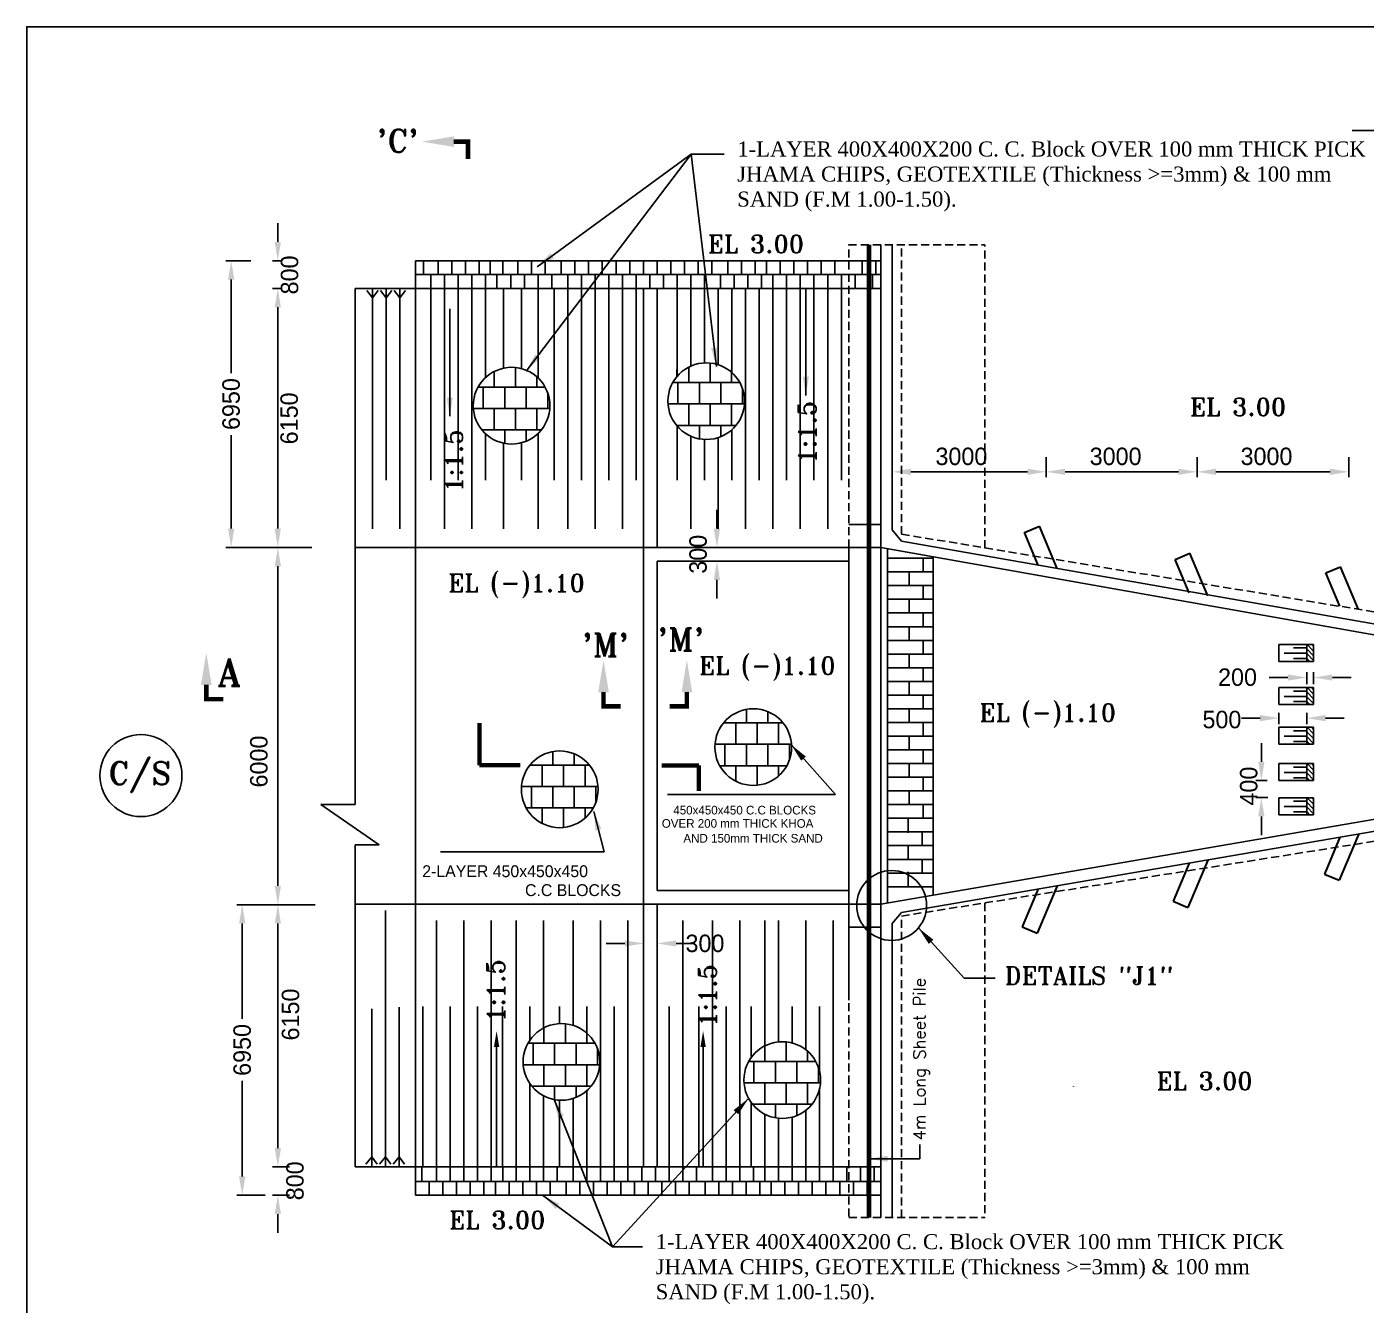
# Model space of a CAD drawing. Extents: x -1206532 to 786809, y -4288605 to 172932.
# Drawn here: x -833204 to -808242, y -4237919 to -4214099 of the extents above; entities that cross this region are included whole.
import ezdxf

# ---------------------------------------------------------------- set-up
doc = ezdxf.new("R2010")
doc.units = 0
doc.header["$LTSCALE"] = 300
doc.header["$MEASUREMENT"] = 0
doc.linetypes.add('DASHED', pattern=[0.75, 0.5, -0.25])
doc.layers.get('DEFPOINTS').update_dxf_attribs({"linetype": 'CONTINUOUS'})
doc.layers.add('LINE', color=7, linetype='CONTINUOUS')
doc.layers.add('Other line', color=7, linetype='CONTINUOUS', lineweight=15)
doc.styles.add('BIG', font='ROMANT.SHX')
doc.styles.add('SMALL', font='ROMANS.SHX')
doc.dimstyles.new('3', dxfattribs={"dimtxt": 225, "dimasz": 350, "dimexe": 100, "dimexo": 25, "dimgap": 9, "dimtad": 0, "dimdec": 0, "dimzin": 0, "dimdsep": 46, "dimtxsty": 'Standard', "dimcen": 0, "dimclrd": 5, "dimclre": 6, "dimclrt": 1, "dimadec": 0, "dimazin": 0, "dimtfac": 1, "dimtdec": 0, "dimtofl": 0, "dimtmove": 2, "dimatfit": 3, "dimfxl": 1, "dimtolj": 1, "dimtzin": 0, "dimarcsym": 0})

# ---------------------------------------------------------------- blocks, each defined once
blk = doc.blocks.new('*D526')
at = {"layer": 'DEFPOINTS', "color": 0, "lineweight": 30}
for p in [(-828282, -4235341), (-828525, -4235870), (-828282, -4235870)]:
    blk.add_point(p, dxfattribs=at)
at = {"layer": 'LINE', "color": 0, "lineweight": -2}
for p, q in [((-828525, -4234991), (-828525, -4234641)), ((-828307, -4235341), (-828625, -4235341)), ((-828307, -4235870), (-828625, -4235870)), ((-828525, -4236220), (-828525, -4236570))]:
    blk.add_line(p, q, dxfattribs=at)
at = {"layer": 'LINE', "color": 0, "lineweight": 30}
for points in [[(-828583, -4234991), (-828467, -4234991), (-828525, -4235341)], [(-828583, -4236220), (-828467, -4236220), (-828525, -4235870)]]:
    blk.add_solid(points, dxfattribs=at)
at = {"layer": 'LINE', "color": 0, "insert": (-828205, -4235602), "char_height": 325, "attachment_point": 5, "rotation": 90}
blk.add_mtext('\\A1;800', dxfattribs=at)
blk = doc.blocks.new('*D527')
at = {"layer": 'DEFPOINTS', "color": 0, "lineweight": 30}
for p in [(-827866, -4230457), (-828525, -4235341), (-828466, -4235341)]:
    blk.add_point(p, dxfattribs=at)
at = {"layer": 'LINE', "color": 0, "lineweight": -2}
for p, q in [((-827891, -4230457), (-828625, -4230457)), ((-828525, -4230807), (-828525, -4234991)), ((-828491, -4235341), (-828625, -4235341))]:
    blk.add_line(p, q, dxfattribs=at)
at = {"layer": 'LINE', "color": 0, "lineweight": 30}
for points in [[(-828583, -4230807), (-828467, -4230807), (-828525, -4230457)], [(-828583, -4234991), (-828467, -4234991), (-828525, -4235341)]]:
    blk.add_solid(points, dxfattribs=at)
at = {"layer": 'LINE', "color": 0, "insert": (-828288, -4232503), "char_height": 325, "attachment_point": 5, "rotation": 90}
blk.add_mtext('\\A1;6150', dxfattribs=at)
blk = doc.blocks.new('*D528')
at = {"layer": 'DEFPOINTS', "color": 0, "lineweight": 30}
for p in [(-828526, -4218458), (-828430, -4218458), (-828418, -4218976)]:
    blk.add_point(p, dxfattribs=at)
at = {"layer": 'LINE', "color": 0, "lineweight": -2}
for p, q in [((-828526, -4218108), (-828526, -4217758)), ((-828455, -4218458), (-828626, -4218458)), ((-828443, -4218976), (-828626, -4218976)), ((-828526, -4219326), (-828526, -4219676))]:
    blk.add_line(p, q, dxfattribs=at)
at = {"layer": 'LINE', "color": 0, "lineweight": 30}
for points in [[(-828585, -4218108), (-828468, -4218108), (-828526, -4218458)], [(-828585, -4219326), (-828468, -4219326), (-828526, -4218976)]]:
    blk.add_solid(points, dxfattribs=at)
at = {"layer": 'LINE', "color": 0, "insert": (-828306, -4218723), "char_height": 325, "attachment_point": 5, "rotation": 90}
blk.add_mtext('\\A1;800', dxfattribs=at)
blk = doc.blocks.new('*D529')
at = {"layer": 'DEFPOINTS', "color": 0, "lineweight": 30}
for p in [(-828526, -4218976), (-828418, -4218976), (-827866, -4223799)]:
    blk.add_point(p, dxfattribs=at)
at = {"layer": 'LINE', "color": 0, "lineweight": -2}
for p, q in [((-828443, -4218976), (-828626, -4218976)), ((-828526, -4223449), (-828526, -4219326)), ((-827891, -4223799), (-828626, -4223799))]:
    blk.add_line(p, q, dxfattribs=at)
at = {"layer": 'LINE', "color": 0, "lineweight": 30}
for points in [[(-828585, -4219326), (-828468, -4219326), (-828526, -4218976)], [(-828585, -4223449), (-828468, -4223449), (-828526, -4223799)]]:
    blk.add_solid(points, dxfattribs=at)
at = {"layer": 'LINE', "color": 0, "insert": (-828313, -4221396), "char_height": 325, "attachment_point": 5, "rotation": 90}
blk.add_mtext('\\A1;6150', dxfattribs=at)
blk = doc.blocks.new('*D536')
at = {"layer": 'DEFPOINTS', "color": 0, "lineweight": 30}
for p in [(-828525, -4223799), (-827866, -4223799), (-827891, -4230457)]:
    blk.add_point(p, dxfattribs=at)
at = {"layer": 'LINE', "color": 0, "lineweight": -2}
for p, q in [((-827891, -4223799), (-828625, -4223799)), ((-828525, -4230107), (-828525, -4224149)), ((-827916, -4230457), (-828625, -4230457))]:
    blk.add_line(p, q, dxfattribs=at)
at = {"layer": 'LINE', "color": 0, "lineweight": 30}
for points in [[(-828583, -4224149), (-828467, -4224149), (-828525, -4223799)], [(-828583, -4230107), (-828467, -4230107), (-828525, -4230457)]]:
    blk.add_solid(points, dxfattribs=at)
at = {"layer": 'LINE', "color": 0, "insert": (-828878, -4227789), "char_height": 325, "attachment_point": 5, "rotation": 90}
blk.add_mtext('\\A1;6000', dxfattribs=at)
blk = doc.blocks.new('*D523')
at = {"layer": 'DEFPOINTS', "color": 0, "lineweight": 30}
for p in [(-827803, -4230457), (-829189, -4235870), (-828738, -4235870)]:
    blk.add_point(p, dxfattribs=at)
at = {"layer": 'LINE', "color": 0, "lineweight": -2}
for p, q in [((-827828, -4230457), (-829289, -4230457)), ((-829189, -4230807), (-829189, -4232586)), ((-829189, -4235520), (-829189, -4233741)), ((-828763, -4235870), (-829289, -4235870))]:
    blk.add_line(p, q, dxfattribs=at)
at = {"layer": 'LINE', "color": 0, "lineweight": 30}
for points in [[(-829248, -4230807), (-829131, -4230807), (-829189, -4230457)], [(-829248, -4235520), (-829131, -4235520), (-829189, -4235870)]]:
    blk.add_solid(points, dxfattribs=at)
at = {"layer": 'LINE', "color": 0, "insert": (-829189, -4233163), "char_height": 325, "attachment_point": 5, "rotation": 90}
blk.add_mtext('\\A1;6950', dxfattribs=at)
blk = doc.blocks.new('*D525')
at = {"layer": 'DEFPOINTS', "color": 0, "lineweight": 30}
for p in [(-829001, -4218458), (-829395, -4223799), (-828460, -4223799)]:
    blk.add_point(p, dxfattribs=at)
at = {"layer": 'LINE', "color": 0, "lineweight": -2}
for p, q in [((-829026, -4218458), (-829495, -4218458)), ((-829395, -4218808), (-829395, -4220551)), ((-829395, -4223449), (-829395, -4221707)), ((-828485, -4223799), (-829495, -4223799))]:
    blk.add_line(p, q, dxfattribs=at)
at = {"layer": 'LINE', "color": 0, "lineweight": 30}
for points in [[(-829453, -4218808), (-829337, -4218808), (-829395, -4218458)], [(-829453, -4223449), (-829337, -4223449), (-829395, -4223799)]]:
    blk.add_solid(points, dxfattribs=at)
at = {"layer": 'LINE', "color": 0, "insert": (-829395, -4221129), "char_height": 325, "attachment_point": 5, "rotation": 90}
blk.add_mtext('\\A1;6950', dxfattribs=at)
blk = doc.blocks.new('*D550')
at = {"layer": 'DEFPOINTS', "color": 0, "lineweight": 30}
for p in [(-821708, -4231179), (-821708, -4231223), (-821453, -4231223)]:
    blk.add_point(p, dxfattribs=at)
at = {"layer": 'LINE', "color": 0, "lineweight": -2}
for p, q in [((-821708, -4231198), (-821708, -4231079)), ((-821453, -4231198), (-821453, -4231079)), ((-822058, -4231179), (-822408, -4231179)), ((-821103, -4231179), (-820753, -4231179))]:
    blk.add_line(p, q, dxfattribs=at)
at = {"layer": 'LINE', "color": 0, "lineweight": 30}
for points in [[(-822058, -4231121), (-822058, -4231237), (-821708, -4231179)], [(-821103, -4231121), (-821103, -4231237), (-821453, -4231179)]]:
    blk.add_solid(points, dxfattribs=at)
at = {"layer": 'LINE', "color": 0, "insert": (-820565, -4231179), "char_height": 325, "attachment_point": 5}
blk.add_mtext('\\A1;300', dxfattribs=at)
blk = doc.blocks.new('*D551')
at = {"layer": 'DEFPOINTS', "color": 0, "lineweight": 30}
for p in [(-820198, -4223799), (-820342, -4224054), (-820198, -4224054)]:
    blk.add_point(p, dxfattribs=at)
at = {"layer": 'LINE', "color": 0, "lineweight": -2}
for p, q in [((-820342, -4223449), (-820342, -4223099)), ((-820223, -4223799), (-820442, -4223799)), ((-820223, -4224054), (-820442, -4224054)), ((-820342, -4224404), (-820342, -4224754))]:
    blk.add_line(p, q, dxfattribs=at)
at = {"layer": 'LINE', "color": 0, "lineweight": 30}
for points in [[(-820401, -4223449), (-820284, -4223449), (-820342, -4223799)], [(-820401, -4224404), (-820284, -4224404), (-820342, -4224054)]]:
    blk.add_solid(points, dxfattribs=at)
at = {"layer": 'LINE', "color": 0, "insert": (-820692, -4223927), "char_height": 325, "attachment_point": 5, "rotation": 90}
blk.add_mtext('\\A1;300', dxfattribs=at)
blk = doc.blocks.new('*D721')
at = {"layer": 'DEFPOINTS', "color": 0, "lineweight": 30}
for p in [(-809350, -4226224), (-809350, -4226373), (-809221, -4226373)]:
    blk.add_point(p, dxfattribs=at)
at = {"layer": 'LINE', "color": 0, "lineweight": -2}
for p, q in [((-809700, -4226224), (-810050, -4226224)), ((-809350, -4226348), (-809350, -4226124)), ((-809221, -4226348), (-809221, -4226124)), ((-808871, -4226224), (-808521, -4226224))]:
    blk.add_line(p, q, dxfattribs=at)
at = {"layer": 'LINE', "color": 0, "lineweight": 30}
for points in [[(-809700, -4226166), (-809700, -4226282), (-809350, -4226224)], [(-808871, -4226166), (-808871, -4226282), (-809221, -4226224)]]:
    blk.add_solid(points, dxfattribs=at)
at = {"layer": 'LINE', "color": 0, "insert": (-810640, -4226219), "char_height": 325, "attachment_point": 5}
blk.add_mtext('\\A1;200', dxfattribs=at)
blk = doc.blocks.new('*D722')
at = {"layer": 'DEFPOINTS', "color": 0, "lineweight": 30}
for p in [(-809868, -4226980), (-809868, -4227117), (-809350, -4227117)]:
    blk.add_point(p, dxfattribs=at)
at = {"layer": 'LINE', "color": 0, "lineweight": -2}
for p, q in [((-810218, -4226980), (-810568, -4226980)), ((-809868, -4227092), (-809868, -4226880)), ((-809350, -4227092), (-809350, -4226880)), ((-809000, -4226980), (-808650, -4226980))]:
    blk.add_line(p, q, dxfattribs=at)
at = {"layer": 'LINE', "color": 0, "lineweight": 30}
for points in [[(-810218, -4226922), (-810218, -4227039), (-809868, -4226980)], [(-809000, -4226922), (-809000, -4227039), (-809350, -4226980)]]:
    blk.add_solid(points, dxfattribs=at)
at = {"layer": 'LINE', "color": 0, "insert": (-810931, -4227009), "char_height": 325, "attachment_point": 5}
blk.add_mtext('\\A1;500', dxfattribs=at)
blk = doc.blocks.new('*D720')
at = {"layer": 'DEFPOINTS', "color": 0, "lineweight": 30}
for p in [(-810196, -4228145), (-810065, -4228145), (-810048, -4228462)]:
    blk.add_point(p, dxfattribs=at)
at = {"layer": 'LINE', "color": 0, "lineweight": -2}
for p, q in [((-810196, -4227795), (-810196, -4227445)), ((-810090, -4228145), (-810296, -4228145)), ((-810073, -4228462), (-810296, -4228462)), ((-810196, -4228812), (-810196, -4229162))]:
    blk.add_line(p, q, dxfattribs=at)
at = {"layer": 'LINE', "color": 0, "lineweight": 30}
for points in [[(-810254, -4227795), (-810137, -4227795), (-810196, -4228145)], [(-810254, -4228812), (-810137, -4228812), (-810196, -4228462)]]:
    blk.add_solid(points, dxfattribs=at)
at = {"layer": 'LINE', "color": 0, "insert": (-810430, -4228247), "char_height": 325, "attachment_point": 5, "rotation": 90}
blk.add_mtext('\\A1;400', dxfattribs=at)
blk = doc.blocks.new('*D926')
at = {"layer": 'DEFPOINTS', "color": 0, "lineweight": 30}
for p in [(-817077, -4222094), (-814204, -4222094), (-814204, -4222391)]:
    blk.add_point(p, dxfattribs=at)
at = {"layer": 'LINE', "color": 0, "lineweight": -2}
for p, q in [((-817077, -4222119), (-817077, -4222491)), ((-814204, -4222119), (-814204, -4222491)), ((-816727, -4222391), (-814554, -4222391))]:
    blk.add_line(p, q, dxfattribs=at)
at = {"layer": 'LINE', "color": 0, "lineweight": 30}
for points in [[(-816727, -4222332), (-816727, -4222449), (-817077, -4222391)], [(-814554, -4222332), (-814554, -4222449), (-814204, -4222391)]]:
    blk.add_solid(points, dxfattribs=at)
at = {"layer": 'LINE', "color": 0, "insert": (-815786, -4222105), "char_height": 325, "attachment_point": 5}
blk.add_mtext('\\A1;3000', dxfattribs=at)
blk = doc.blocks.new('*D927')
at = {"layer": 'DEFPOINTS', "color": 0, "lineweight": 30}
for p in [(-814204, -4222094), (-811392, -4222119), (-811392, -4222391)]:
    blk.add_point(p, dxfattribs=at)
at = {"layer": 'LINE', "color": 0, "lineweight": -2}
for p, q in [((-814204, -4222119), (-814204, -4222491)), ((-811392, -4222144), (-811392, -4222491)), ((-813854, -4222391), (-811742, -4222391))]:
    blk.add_line(p, q, dxfattribs=at)
at = {"layer": 'LINE', "color": 0, "lineweight": 30}
for points in [[(-813854, -4222332), (-813854, -4222449), (-814204, -4222391)], [(-811742, -4222332), (-811742, -4222449), (-811392, -4222391)]]:
    blk.add_solid(points, dxfattribs=at)
at = {"layer": 'LINE', "color": 0, "insert": (-812912, -4222105), "char_height": 325, "attachment_point": 5}
blk.add_mtext('\\A1;3000', dxfattribs=at)
blk = doc.blocks.new('*D928')
at = {"layer": 'DEFPOINTS', "color": 0, "lineweight": 30}
for p in [(-811392, -4222094), (-808566, -4222094), (-808566, -4222391)]:
    blk.add_point(p, dxfattribs=at)
at = {"layer": 'LINE', "color": 0, "lineweight": -2}
for p, q in [((-811392, -4222119), (-811392, -4222491)), ((-808566, -4222119), (-808566, -4222491)), ((-811042, -4222391), (-808916, -4222391))]:
    blk.add_line(p, q, dxfattribs=at)
at = {"layer": 'LINE', "color": 0, "lineweight": 30}
for points in [[(-811042, -4222332), (-811042, -4222449), (-811392, -4222391)], [(-808916, -4222332), (-808916, -4222449), (-808566, -4222391)]]:
    blk.add_solid(points, dxfattribs=at)
at = {"layer": 'LINE', "color": 0, "insert": (-810100, -4222105), "char_height": 325, "attachment_point": 5}
blk.add_mtext('\\A1;3000', dxfattribs=at)

msp = doc.modelspace()

# ---------------------------------------------------------------- hatches: boundary and pattern name
at = {"layer": 'LINE'}
h = msp.add_hatch(dxfattribs=at)
h.set_pattern_fill('AR-B88', color=0, scale=50, style=0)
h.set_pattern_definition([(180, (-818868.34, -4454726.95), (0, -400), []), (270, (-818868.34, -4454726.95), (200, -400), [400, -400])])
edge = h.paths.add_edge_path()
edge.add_arc((-820540.463, -4221074.566), 714.762, 0, 360)
h = msp.add_hatch(dxfattribs=at)
h.set_pattern_fill('AR-B88', color=0, scale=50, style=0)
h.set_pattern_definition([(180, (-822496.47, -4454811.3), (0, -400), []), (270, (-822496.47, -4454811.3), (200, -400), [400, -400])])
edge = h.paths.add_edge_path()
edge.add_arc((-824168.598, -4221158.919), 714.762, 0, 360)
h = msp.add_hatch(dxfattribs=at)
h.set_pattern_fill('AR-B88', color=0, scale=50, style=0)
h.set_pattern_definition([(180, (-817992.46, -3993867.5), (0, 400), []), (90, (-817992.46, -3993867.52), (200, 400), [400, -400])])
edge = h.paths.add_edge_path()
edge.add_arc((-819664.587, -4227519.898), 714.762, 0, 360)
h = msp.add_hatch(dxfattribs=at)
h.set_pattern_fill('AR-B88', color=0, scale=50, style=0)
h.set_pattern_definition([(180, (-821599.9, -3994654.4), (0, 400), []), (90, (-821599.88, -3994654.41), (200, 400), [400, -400])])
edge = h.paths.add_edge_path()
edge.add_arc((-823272.011, -4228306.795), 714.762, 0, 360)
h = msp.add_hatch(dxfattribs=at)
h.set_pattern_fill('AR-B88', color=0, scale=50, style=0)
h.set_pattern_definition([(180, (-821567.1, -4467038.52), (0, -400), []), (270, (-821567.09, -4467038.52), (200, -400), [400, -400])])
edge = h.paths.add_edge_path()
edge.add_arc((-823239.214, -4233386.139), 714.762, 0, 360)
h = msp.add_hatch(dxfattribs=at)
h.set_pattern_fill('AR-B88', color=0, scale=50, style=0)
h.set_pattern_definition([(180, (-817452.1, -4467376.17), (0, -400), []), (270, (-817452.1, -4467376.17), (200, -400), [400, -400])])
edge = h.paths.add_edge_path()
edge.add_arc((-819124.218, -4233723.788), 714.762, 0, 360)

# ---------------------------------------------------------------- linework, layer by layer
at = {"layer": 'LINE', "color": 0, "linetype": 'DASHED'}
for p, q in [((-817888.026, -4218158.725), (-815352.146, -4218158.725)), ((-817884.646, -4223799.175), (-817884.646, -4218158.725)), ((-816903.513, -4223552.068), (-816903.513, -4218158.725)), ((-815352.146, -4223815.317), (-815352.146, -4218158.725)), ((-816903.513, -4223552.068), (-806221.299, -4225309.521)), ((-816903.788, -4230669.462), (-806262.718, -4228985.999)), ((-815352.146, -4230428.106), (-815352.146, -4236287.16)), ((-816903.566, -4236287.16), (-816903.788, -4230669.462)), ((-817884.646, -4231616.941), (-817884.646, -4236287.16)), ((-817884.646, -4236287.16), (-815352.146, -4236287.16))]:
    msp.add_line(p, q, dxfattribs=at)
at = {"layer": 'LINE', "color": 0}
for p, q in [((-817289.646, -4225751.691), (-817289.646, -4218158.725)), ((-817289.646, -4218976.441), (-817289.646, -4218158.725)), ((-817077.146, -4223474.943), (-817077.146, -4218158.725)), ((-817289.646, -4218458.452), (-825959.646, -4218458.452)), ((-825959.646, -4218458.452), (-825959.646, -4218976.441)), ((-825811.726, -4218458.452), (-825811.726, -4218713.452)), ((-825538.026, -4218458.452), (-825538.026, -4218713.452)), ((-825283.026, -4218458.452), (-825283.026, -4218713.452)), ((-825028.026, -4218458.452), (-825028.026, -4218713.452)), ((-824773.026, -4218458.452), (-824773.026, -4218713.452)), ((-824570.502, -4218458.452), (-824570.502, -4218713.452)), ((-824334.362, -4218458.452), (-824334.362, -4218713.452)), ((-824050.526, -4218458.452), (-824050.526, -4218713.452)), ((-823795.526, -4218458.452), (-823795.526, -4218713.452)), ((-823540.526, -4218458.452), (-823540.526, -4218713.452)), ((-823243.026, -4218458.452), (-823243.026, -4218713.452)), ((-822988.026, -4218458.452), (-822988.026, -4218713.452)), ((-822733.026, -4218458.452), (-822733.026, -4218713.452)), ((-822478.026, -4218458.452), (-822478.026, -4218713.452)), ((-822223.026, -4218458.452), (-822223.026, -4218713.452)), ((-821968.026, -4218458.452), (-821968.026, -4218713.452)), ((-821713.026, -4218458.452), (-821713.026, -4218713.452)), ((-821458.026, -4218458.452), (-821458.026, -4218713.452)), ((-821203.026, -4218458.452), (-821203.026, -4218713.452)), ((-820948.026, -4218458.452), (-820948.026, -4218713.452)), ((-820693.026, -4218458.452), (-820693.026, -4218713.452)), ((-820438.026, -4218458.452), (-820438.026, -4218713.452)), ((-820140.526, -4218458.452), (-820140.526, -4218713.452)), ((-819885.526, -4218458.452), (-819885.526, -4218713.452)), ((-819630.526, -4218458.452), (-819630.526, -4218713.452)), ((-819418.026, -4218458.452), (-819418.026, -4218713.452)), ((-819163.026, -4218458.452), (-819163.026, -4218713.452)), ((-818908.026, -4218458.452), (-818908.026, -4218713.452)), ((-818653.026, -4218458.452), (-818653.026, -4218713.452)), ((-818398.026, -4218458.452), (-818398.026, -4218713.452)), ((-818143.026, -4218458.452), (-818143.026, -4218713.452)), ((-817633.026, -4218458.452), (-817633.026, -4218713.452)), ((-817378.026, -4218458.452), (-817378.026, -4218713.452)), ((-817289.646, -4218714), (-825959.646, -4218714)), ((-825673.202, -4218713.452), (-825673.202, -4218968.452)), ((-825418.202, -4218713.452), (-825418.202, -4218968.452)), ((-825163.202, -4218713.452), (-825163.202, -4218968.452)), ((-824908.202, -4218713.452), (-824908.202, -4218968.452)), ((-824653.202, -4218713.452), (-824653.202, -4218968.452)), ((-824443.299, -4218713.452), (-824443.299, -4218968.452)), ((-824185.702, -4218713.452), (-824185.702, -4218968.452)), ((-823930.702, -4218713.452), (-823930.702, -4218968.452)), ((-823675.702, -4218713.452), (-823675.702, -4218968.452)), ((-823420.702, -4218713.452), (-823420.702, -4218968.452)), ((-823123.202, -4218713.452), (-823123.202, -4218968.452)), ((-822868.202, -4218713.452), (-822868.202, -4218968.452)), ((-822613.202, -4218713.452), (-822613.202, -4218968.452)), ((-822358.202, -4218713.452), (-822358.202, -4218968.452)), ((-822103.202, -4218713.452), (-822103.202, -4218968.452)), ((-821848.202, -4218713.452), (-821848.202, -4218968.452)), ((-821593.202, -4218713.452), (-821593.202, -4218968.452)), ((-821338.202, -4218713.452), (-821338.202, -4218968.452)), ((-821083.202, -4218713.452), (-821083.202, -4218968.452)), ((-820828.202, -4218713.452), (-820828.202, -4218968.452)), ((-820573.202, -4218713.452), (-820573.202, -4218968.452)), ((-820275.702, -4218713.452), (-820275.702, -4218968.452)), ((-820020.702, -4218713.452), (-820020.702, -4218968.452)), ((-819765.702, -4218713.452), (-819765.702, -4218968.452)), ((-819510.702, -4218713.452), (-819510.702, -4218968.452)), ((-819298.202, -4218713.452), (-819298.202, -4218968.452)), ((-819043.202, -4218713.452), (-819043.202, -4218968.452)), ((-818788.202, -4218713.452), (-818788.202, -4218968.452)), ((-818533.202, -4218713.452), (-818533.202, -4218968.452)), ((-818278.202, -4218713.452), (-818278.202, -4218968.452)), ((-818023.202, -4218713.452), (-818023.202, -4218968.452)), ((-817768.202, -4218713.452), (-817768.202, -4218968.452)), ((-817441.238, -4218713.452), (-817441.238, -4218968.452)), ((-827081.865, -4228588.938), (-827081.865, -4218976.441)), ((-821454.646, -4218976.441), (-827081.865, -4218976.441)), ((-825959.646, -4218976.441), (-827081.865, -4218976.441)), ((-826759.026, -4219151.884), (-826868.899, -4219012.044)), ((-826759.026, -4218976.441), (-826759.026, -4223450.87)), ((-826759.026, -4219151.884), (-826656.55, -4219012.044)), ((-826504.026, -4219151.884), (-826613.899, -4219012.044)), ((-826504.026, -4218976.441), (-826504.026, -4222549.169)), ((-826504.026, -4219151.884), (-826401.55, -4219012.044)), ((-826249.026, -4219151.884), (-826358.899, -4219012.044)), ((-826249.026, -4218976.441), (-826249.026, -4223450.87)), ((-826249.026, -4219151.884), (-826146.55, -4219012.044)), ((-817289.646, -4218976.441), (-825959.646, -4218976.441)), ((-825959.646, -4226644.191), (-825959.646, -4218976.441)), ((-825673.202, -4218976.441), (-825673.202, -4222549.169)), ((-825418.202, -4218976.441), (-825418.202, -4223450.87)), ((-825163.202, -4218976.441), (-825163.202, -4222549.169)), ((-824908.202, -4218976.441), (-824908.202, -4223450.87)), ((-824653.202, -4218976.441), (-824653.202, -4220633.519)), ((-824319.273, -4218976.441), (-824319.273, -4220460.218)), ((-823985.559, -4218976.441), (-823985.559, -4220467.991)), ((-823675.702, -4218976.441), (-823675.702, -4220641.292)), ((-823378.202, -4218976.441), (-823378.202, -4222549.169)), ((-823123.202, -4218976.441), (-823123.202, -4223450.87)), ((-822868.202, -4218976.441), (-822868.202, -4222549.169)), ((-822613.202, -4218976.441), (-822613.202, -4223450.87)), ((-822358.202, -4218976.441), (-822358.202, -4222549.169)), ((-822103.202, -4218976.441), (-822103.202, -4223450.87)), ((-821848.202, -4218976.441), (-821848.202, -4222549.169)), ((-821709.646, -4226516.691), (-821709.646, -4218976.441)), ((-821454.646, -4223799.175), (-821454.646, -4218976.441)), ((-821083.202, -4218976.441), (-821083.202, -4220609.464)), ((-820828.202, -4218976.441), (-820828.202, -4220420.279)), ((-820573.202, -4218976.441), (-820573.202, -4220360.554)), ((-820318.202, -4218976.441), (-820318.202, -4220395.239)), ((-820063.202, -4218976.441), (-820063.202, -4220542.488)), ((-819808.202, -4218976.441), (-819808.202, -4223450.87)), ((-819553.202, -4218976.441), (-819553.202, -4222549.169)), ((-819298.202, -4218976.441), (-819298.202, -4223450.87)), ((-819043.202, -4218976.441), (-819043.202, -4222549.169)), ((-818788.202, -4218976.441), (-818788.202, -4223450.87)), ((-818533.202, -4218976.441), (-818533.202, -4222549.169)), ((-818278.202, -4218976.441), (-818278.202, -4223450.87)), ((-818023.202, -4218976.441), (-818023.202, -4222549.169)), ((-824653.202, -4220488.441), (-824653.202, -4220633.519)), ((-823675.702, -4220488.441), (-823675.702, -4220641.292)), ((-821090.891, -4220487.441), (-821090.891, -4220618.589)), ((-820070.891, -4220487.441), (-820070.891, -4220535.69)), ((-821083.202, -4221539.668), (-821083.202, -4222549.169)), ((-820063.202, -4221606.644), (-820063.202, -4222549.169)), ((-824653.202, -4221684.319), (-824653.202, -4222549.169)), ((-824319.273, -4221857.62), (-824319.273, -4223450.87)), ((-823985.559, -4221849.847), (-823985.559, -4222549.169)), ((-823675.702, -4221676.546), (-823675.702, -4223450.87)), ((-820828.202, -4221728.853), (-820828.202, -4223450.87)), ((-820573.202, -4221788.578), (-820573.202, -4222549.169)), ((-820318.202, -4221753.893), (-820318.202, -4223450.87)), ((-817289.646, -4223374.175), (-817884.646, -4223374.175)), ((-817077.146, -4223474.943), (-816903.513, -4223685.045)), ((-821454.646, -4223799.175), (-827081.865, -4223799.175)), ((-817289.646, -4223799.175), (-821922.146, -4223799.175)), ((-817884.646, -4232232.689), (-817884.646, -4223799.175)), ((-817884.646, -4231977.689), (-817884.646, -4223799.175)), ((-817289.646, -4223799.175), (-805567.33, -4225878.941)), ((-817162.468, -4230425.737), (-817162.468, -4223821.739)), ((-816903.513, -4223685.045), (-806561.614, -4225496.996)), ((-817884.646, -4224054.175), (-821454.646, -4224054.175)), ((-821454.646, -4224054.175), (-821454.646, -4225135.191)), ((-817289.968, -4227856.988), (-817289.968, -4223881.281)), ((-816312.468, -4224001.493), (-817162.468, -4224001.493)), ((-816497.537, -4224256.493), (-816497.537, -4224001.493)), ((-816312.468, -4227856.988), (-816312.468, -4223972.545)), ((-816312.468, -4224256.493), (-817162.468, -4224256.493)), ((-816762.227, -4224511.493), (-816762.227, -4224256.493)), ((-821709.646, -4224552.871), (-821709.646, -4227856.988)), ((-816312.468, -4224511.493), (-817162.468, -4224511.493)), ((-816497.537, -4224766.493), (-816497.537, -4224511.493)), ((-825959.646, -4225757.096), (-825959.646, -4224752.691)), ((-816312.468, -4224766.493), (-817162.468, -4224766.493)), ((-816762.227, -4225021.493), (-816762.227, -4224766.493)), ((-816312.468, -4225021.493), (-817162.468, -4225021.493)), ((-816497.537, -4225276.493), (-816497.537, -4225021.493)), ((-825959.646, -4227856.988), (-825959.646, -4225135.191)), ((-821709.646, -4227856.988), (-821709.646, -4225135.191)), ((-821454.646, -4227856.988), (-821454.646, -4225135.191)), ((-816312.468, -4225276.493), (-817162.468, -4225276.493)), ((-816762.227, -4225531.493), (-816762.227, -4225276.493)), ((-821709.646, -4225379.259), (-821709.646, -4225761.759)), ((-821454.646, -4225379.259), (-821454.646, -4225761.759)), ((-816312.468, -4225531.493), (-817162.468, -4225531.493)), ((-816497.537, -4225786.493), (-816497.537, -4225531.493)), ((-809868.367, -4225925.013), (-809868.367, -4225607.538)), ((-809221.33, -4225607.538), (-809868.367, -4225607.538)), ((-809350.143, -4225925.013), (-809350.143, -4225607.538)), ((-809344.422, -4225607.538), (-809221.33, -4225730.63)), ((-809256.034, -4225607.538), (-809221.33, -4225642.241)), ((-809221.33, -4225925.013), (-809221.33, -4225607.538)), ((-816312.468, -4225786.493), (-817162.468, -4225786.493)), ((-816762.227, -4226041.493), (-816762.227, -4225786.493)), ((-809350.143, -4225771.875), (-809771.006, -4225771.875)), ((-809350.143, -4225672.625), (-809599.842, -4225672.625)), ((-809350.143, -4225690.205), (-809221.33, -4225819.018)), ((-809350.143, -4225778.594), (-809221.33, -4225907.407)), ((-809350.143, -4225866.982), (-809292.112, -4225925.013)), ((-816312.468, -4226041.493), (-817162.468, -4226041.493)), ((-816497.537, -4226296.493), (-816497.537, -4226041.493)), ((-809868.367, -4225925.013), (-809221.33, -4225925.013)), ((-809350.143, -4225871.124), (-809599.842, -4225871.124)), ((-816312.468, -4226296.493), (-817162.468, -4226296.493)), ((-816762.227, -4226551.493), (-816762.227, -4226296.493)), ((-816312.468, -4226551.493), (-817162.468, -4226551.493)), ((-816497.537, -4226806.493), (-816497.537, -4226551.493)), ((-809868.367, -4226727.521), (-809868.367, -4226410.045)), ((-809221.33, -4226410.045), (-809868.367, -4226410.045)), ((-809350.143, -4226574.382), (-809771.006, -4226574.382)), ((-809350.143, -4226475.132), (-809599.842, -4226475.132)), ((-809350.143, -4226727.521), (-809350.143, -4226410.045)), ((-809350.143, -4226492.713), (-809221.33, -4226621.526)), ((-809350.143, -4226581.102), (-809221.33, -4226709.914)), ((-809344.422, -4226410.045), (-809221.33, -4226533.138)), ((-809256.034, -4226410.045), (-809221.33, -4226444.749)), ((-809221.33, -4226727.521), (-809221.33, -4226410.045)), ((-816312.468, -4226806.493), (-817162.468, -4226806.493)), ((-816762.227, -4227061.493), (-816762.227, -4226806.493)), ((-809868.367, -4226727.521), (-809221.33, -4226727.521)), ((-809350.143, -4226673.632), (-809599.842, -4226673.632)), ((-809350.143, -4226669.49), (-809292.112, -4226727.521)), ((-816312.468, -4227061.493), (-817162.468, -4227061.493)), ((-816497.537, -4227316.493), (-816497.537, -4227061.493)), ((-816312.468, -4227316.493), (-817162.468, -4227316.493)), ((-816762.227, -4227571.493), (-816762.227, -4227316.493)), ((-809868.367, -4227467.883), (-809868.367, -4227150.408)), ((-809221.33, -4227150.408), (-809868.367, -4227150.408)), ((-809350.143, -4227314.745), (-809771.006, -4227314.745)), ((-809350.143, -4227215.495), (-809599.842, -4227215.495)), ((-809350.143, -4227467.883), (-809350.143, -4227150.408)), ((-809350.143, -4227233.075), (-809221.33, -4227361.888)), ((-809350.143, -4227321.464), (-809221.33, -4227450.277)), ((-809344.422, -4227150.408), (-809221.33, -4227273.5)), ((-809256.034, -4227150.408), (-809221.33, -4227185.111)), ((-809221.33, -4227467.883), (-809221.33, -4227150.408)), ((-816312.468, -4227571.493), (-817162.468, -4227571.493)), ((-816497.537, -4227826.493), (-816497.537, -4227571.493)), ((-809868.367, -4227467.883), (-809221.33, -4227467.883)), ((-809350.143, -4227413.994), (-809599.842, -4227413.994)), ((-809350.143, -4227409.852), (-809292.112, -4227467.883)), ((-827081.865, -4228588.938), (-827081.865, -4227729.488)), ((-825959.646, -4230341.941), (-825959.646, -4227856.988)), ((-825959.646, -4230341.941), (-825959.646, -4227856.988)), ((-821709.646, -4230341.941), (-821709.646, -4227856.988)), ((-821454.646, -4230192.689), (-821454.646, -4227856.988)), ((-817289.968, -4236287.16), (-817289.968, -4227856.988)), ((-816312.468, -4227826.493), (-817162.468, -4227826.493)), ((-816762.227, -4228081.493), (-816762.227, -4227826.493)), ((-816312.468, -4230279.396), (-816312.468, -4227856.988)), ((-809868.367, -4228145), (-809868.367, -4227827.525)), ((-809221.33, -4227827.525), (-809868.367, -4227827.525)), ((-809350.143, -4228145), (-809350.143, -4227827.525)), ((-809344.422, -4227827.525), (-809221.33, -4227950.617)), ((-809256.034, -4227827.525), (-809221.33, -4227862.228)), ((-809221.33, -4228145), (-809221.33, -4227827.525)), ((-816312.468, -4228081.493), (-817162.468, -4228081.493)), ((-816497.537, -4228336.493), (-816497.537, -4228081.493)), ((-809350.143, -4227991.861), (-809771.006, -4227991.861)), ((-809350.143, -4227892.612), (-809599.842, -4227892.612)), ((-809350.143, -4228091.111), (-809599.842, -4228091.111)), ((-809350.143, -4227910.192), (-809221.33, -4228039.005)), ((-809350.143, -4227998.581), (-809221.33, -4228127.394)), ((-809350.143, -4228086.969), (-809292.112, -4228145)), ((-821709.646, -4228246.711), (-821709.646, -4230968.509)), ((-821454.646, -4228246.711), (-821454.646, -4230192.689)), ((-816312.468, -4228336.493), (-817162.468, -4228336.493)), ((-816762.227, -4228577.666), (-816762.227, -4228336.493)), ((-809868.367, -4228145), (-809221.33, -4228145)), ((-826635.37, -4229343.738), (-827724.22, -4228588.938)), ((-827081.865, -4228588.938), (-827724.22, -4228588.938)), ((-817289.968, -4230447.689), (-805567.33, -4228429.441)), ((-816312.468, -4228591.493), (-817162.468, -4228591.493)), ((-816497.537, -4228823.905), (-816497.537, -4228577.666)), ((-809868.367, -4228779.952), (-809868.367, -4228462.476)), ((-809221.33, -4228462.476), (-809868.367, -4228462.476)), ((-809350.143, -4228527.563), (-809599.842, -4228527.563)), ((-809350.143, -4228779.952), (-809350.143, -4228462.476)), ((-809350.143, -4228545.144), (-809221.33, -4228673.957)), ((-809344.422, -4228462.476), (-809221.33, -4228585.568)), ((-809256.034, -4228462.476), (-809221.33, -4228497.18)), ((-809221.33, -4228779.952), (-809221.33, -4228462.476)), ((-816312.468, -4228846.493), (-817162.468, -4228846.493)), ((-816903.72, -4230599.374), (-806561.614, -4228829.843)), ((-816780.014, -4229120.335), (-816780.014, -4228856.508)), ((-809868.367, -4228779.952), (-809221.33, -4228779.952)), ((-809350.143, -4228626.813), (-809771.006, -4228626.813)), ((-809350.143, -4228726.063), (-809599.842, -4228726.063)), ((-809350.143, -4228633.532), (-809221.33, -4228762.345)), ((-809350.143, -4228721.921), (-809292.112, -4228779.952)), ((-816312.468, -4229101.493), (-817162.468, -4229101.493)), ((-827081.865, -4235341.254), (-827081.865, -4229343.738)), ((-826635.37, -4229343.738), (-827081.865, -4229343.738)), ((-816312.468, -4229356.493), (-817162.468, -4229356.493)), ((-816780.014, -4229612.812), (-816780.014, -4229348.985)), ((-816515.324, -4229366.573), (-816515.324, -4229120.335)), ((-816312.468, -4229611.493), (-817162.468, -4229611.493)), ((-816515.324, -4229859.05), (-816515.324, -4229612.812)), ((-816780.014, -4230105.289), (-816780.014, -4229841.462)), ((-816312.468, -4229866.493), (-817162.468, -4229866.493)), ((-825959.646, -4230724.441), (-825959.646, -4230341.941)), ((-821709.646, -4230724.441), (-821709.646, -4230341.941)), ((-817884.646, -4230192.689), (-821454.646, -4230192.689)), ((-816312.468, -4230121.493), (-817162.468, -4230121.493)), ((-817289.646, -4230447.689), (-827081.865, -4230447.689)), ((-826520.755, -4235341.254), (-826520.755, -4230565.676)), ((-821454.646, -4230447.689), (-821454.646, -4235341.254)), ((-821454.646, -4230724.441), (-821454.646, -4230447.689)), ((-821454.646, -4230447.689), (-821454.646, -4230968.509)), ((-817077.146, -4230809.226), (-816903.72, -4230599.374)), ((-825959.646, -4230724.441), (-825959.646, -4235869.56)), ((-825959.646, -4230724.441), (-825959.646, -4233274.441)), ((-825569.47, -4235341.254), (-825569.47, -4230752.607)), ((-825059.47, -4235341.254), (-825059.47, -4230752.607)), ((-824549.47, -4235341.254), (-824549.47, -4230752.607)), ((-824081.97, -4235341.254), (-824081.97, -4230752.607)), ((-823571.97, -4232753.558), (-823571.97, -4230752.607)), ((-823019.47, -4232705.993), (-823019.47, -4230752.607)), ((-822509.47, -4235341.254), (-822509.47, -4230752.607)), ((-821999.47, -4235341.254), (-821999.47, -4230752.607)), ((-821709.646, -4230724.441), (-821709.646, -4235341.254)), ((-821454.646, -4230724.441), (-821454.646, -4231977.689)), ((-820979.47, -4235341.254), (-820979.47, -4230752.607)), ((-820426.97, -4235341.254), (-820426.97, -4230752.607)), ((-819916.97, -4235341.254), (-819916.97, -4230752.607)), ((-819449.891, -4233087.532), (-819449.891, -4230752.607)), ((-819194.47, -4233012.487), (-819194.47, -4230752.607)), ((-818684.47, -4233160.311), (-818684.47, -4230752.607)), ((-818174.47, -4235341.254), (-818174.47, -4230752.607)), ((-817077.146, -4230809.226), (-817077.146, -4236287.16)), ((-817289.646, -4230872.689), (-817884.646, -4230872.689)), ((-825824.891, -4235341.254), (-825824.891, -4232354.982)), ((-825314.891, -4235341.254), (-825314.891, -4232354.982)), ((-824804.891, -4235341.254), (-824804.891, -4232354.982)), ((-824337.391, -4235341.254), (-824337.391, -4232354.982)), ((-823827.391, -4232980.019), (-823827.391, -4232354.982)), ((-823274.891, -4232672.267), (-823274.891, -4232354.982)), ((-822764.891, -4232851.44), (-822764.891, -4232354.982)), ((-822254.891, -4235341.254), (-822254.891, -4232354.982)), ((-821234.891, -4235341.254), (-821234.891, -4232354.982)), ((-820682.391, -4235341.254), (-820682.391, -4232354.982)), ((-820172.391, -4235341.254), (-820172.391, -4232354.982)), ((-819705.312, -4233307.598), (-819705.312, -4232354.982)), ((-819449.891, -4233087.532), (-819449.891, -4232354.982)), ((-818939.891, -4233033.203), (-818939.891, -4232354.982)), ((-818429.891, -4233554.096), (-818429.891, -4232354.982)), ((-826775.755, -4235341.254), (-826775.755, -4232397.694)), ((-826265.755, -4235341.254), (-826265.755, -4232365.907)), ((-824448.327, -4233106.672), (-824448.327, -4235341.254)), ((-820599.433, -4233106.672), (-820599.433, -4235341.254)), ((-823827.391, -4235341.254), (-823827.391, -4233792.258)), ((-819449.891, -4234176.17), (-819449.891, -4233776.17)), ((-819449.891, -4234176.17), (-819449.891, -4233776.17)), ((-813695.886, -4233841.521), (-813695.886, -4233840.974)), ((-823571.97, -4235341.254), (-823571.97, -4234018.72)), ((-823274.891, -4235341.254), (-823274.891, -4234100.01)), ((-823019.47, -4235341.254), (-823019.47, -4234066.284)), ((-822764.891, -4235341.254), (-822764.891, -4233920.838)), ((-818429.891, -4235341.254), (-818429.891, -4233893.481)), ((-819705.312, -4235341.254), (-819705.312, -4234139.979)), ((-818684.47, -4235341.254), (-818684.47, -4234287.266)), ((-819449.891, -4235341.254), (-819449.891, -4234360.045)), ((-819449.891, -4235341.254), (-819449.891, -4234360.045)), ((-819194.47, -4235341.254), (-819194.47, -4234435.09)), ((-818939.891, -4235341.254), (-818939.891, -4234414.374)), ((-817884.646, -4235341.254), (-827081.865, -4235341.254)), ((-827081.865, -4235341.254), (-817289.968, -4235341.254)), ((-825959.646, -4235341.254), (-827081.865, -4235341.254)), ((-826775.755, -4235152.188), (-826885.628, -4235292.027)), ((-826775.755, -4235152.188), (-826673.279, -4235292.027)), ((-826520.755, -4235152.188), (-826630.628, -4235292.027)), ((-826520.755, -4235152.188), (-826418.279, -4235292.027)), ((-826265.755, -4235152.188), (-826375.628, -4235292.027)), ((-826265.755, -4235152.188), (-826163.279, -4235292.027)), ((-825959.646, -4235869.56), (-825959.646, -4235341.254)), ((-818174.47, -4235341.254), (-818174.47, -4235614.56)), ((-817919.47, -4235341.254), (-817919.47, -4235614.56)), ((-817664.47, -4235341.254), (-817664.47, -4235614.56)), ((-817409.47, -4235341.254), (-817409.47, -4235614.56)), ((-817289.646, -4235341.254), (-817289.646, -4235869.56)), ((-825843.17, -4235359.56), (-825843.17, -4235614.56)), ((-825569.47, -4235359.56), (-825569.47, -4235614.56)), ((-825314.47, -4235359.56), (-825314.47, -4235614.56)), ((-825059.47, -4235359.56), (-825059.47, -4235614.56)), ((-824804.47, -4235359.56), (-824804.47, -4235614.56)), ((-824549.47, -4235359.56), (-824549.47, -4235614.56)), ((-824332.118, -4235359.56), (-824332.118, -4235614.56)), ((-824081.97, -4235359.56), (-824081.97, -4235614.56)), ((-823826.97, -4235359.56), (-823826.97, -4235614.56)), ((-823571.97, -4235359.56), (-823571.97, -4235614.56)), ((-823316.97, -4235359.56), (-823316.97, -4235614.56)), ((-823019.47, -4235359.56), (-823019.47, -4235614.56)), ((-822764.47, -4235359.56), (-822764.47, -4235614.56)), ((-822509.47, -4235359.56), (-822509.47, -4235614.56)), ((-822254.47, -4235359.56), (-822254.47, -4235614.56)), ((-821999.47, -4235359.56), (-821999.47, -4235614.56)), ((-821744.47, -4235359.56), (-821744.47, -4235614.56)), ((-821489.47, -4235359.56), (-821489.47, -4235614.56)), ((-821234.47, -4235359.56), (-821234.47, -4235614.56)), ((-820979.47, -4235359.56), (-820979.47, -4235614.56)), ((-820724.47, -4235359.56), (-820724.47, -4235614.56)), ((-820426.97, -4235359.56), (-820426.97, -4235614.56)), ((-820171.97, -4235359.56), (-820171.97, -4235614.56)), ((-819916.97, -4235359.56), (-819916.97, -4235614.56)), ((-819661.97, -4235359.56), (-819661.97, -4235614.56)), ((-819449.47, -4235359.56), (-819449.47, -4235614.56)), ((-819194.47, -4235359.56), (-819194.47, -4235614.56)), ((-818939.47, -4235359.56), (-818939.47, -4235614.56)), ((-818684.47, -4235359.56), (-818684.47, -4235614.56)), ((-818429.47, -4235359.56), (-818429.47, -4235614.56)), ((-817289.646, -4235614.56), (-825959.646, -4235614.56)), ((-825704.646, -4235614.56), (-825704.646, -4235869.56)), ((-825449.646, -4235614.56), (-825449.646, -4235869.56)), ((-825194.646, -4235614.56), (-825194.646, -4235869.56)), ((-824939.646, -4235614.56), (-824939.646, -4235869.56)), ((-824684.646, -4235614.56), (-824684.646, -4235869.56)), ((-824467.293, -4235614.56), (-824467.293, -4235869.56)), ((-824217.146, -4235614.56), (-824217.146, -4235869.56)), ((-823962.146, -4235614.56), (-823962.146, -4235869.56)), ((-823707.146, -4235614.56), (-823707.146, -4235869.56)), ((-823452.146, -4235614.56), (-823452.146, -4235869.56)), ((-823154.646, -4235614.56), (-823154.646, -4235869.56)), ((-822899.646, -4235614.56), (-822899.646, -4235869.56)), ((-822644.646, -4235614.56), (-822644.646, -4235869.56)), ((-822389.646, -4235614.56), (-822389.646, -4235869.56)), ((-822134.646, -4235614.56), (-822134.646, -4235869.56)), ((-821879.646, -4235614.56), (-821879.646, -4235869.56)), ((-821624.646, -4235614.56), (-821624.646, -4235869.56)), ((-821369.646, -4235614.56), (-821369.646, -4235869.56)), ((-821114.646, -4235614.56), (-821114.646, -4235869.56)), ((-820859.646, -4235614.56), (-820859.646, -4235869.56)), ((-820562.146, -4235614.56), (-820562.146, -4235869.56)), ((-820307.146, -4235614.56), (-820307.146, -4235869.56)), ((-820052.146, -4235614.56), (-820052.146, -4235869.56)), ((-819797.146, -4235614.56), (-819797.146, -4235869.56)), ((-819542.146, -4235614.56), (-819542.146, -4235869.56)), ((-819329.646, -4235614.56), (-819329.646, -4235869.56)), ((-819074.646, -4235614.56), (-819074.646, -4235869.56)), ((-818819.646, -4235614.56), (-818819.646, -4235869.56)), ((-818564.646, -4235614.56), (-818564.646, -4235869.56)), ((-818309.646, -4235614.56), (-818309.646, -4235869.56)), ((-818054.646, -4235614.56), (-818054.646, -4235869.56)), ((-817799.646, -4235614.56), (-817799.646, -4235869.56)), ((-817544.646, -4235614.56), (-817544.646, -4235869.56)), ((-817289.646, -4235869.56), (-825959.646, -4235869.56))]:
    msp.add_line(p, q, dxfattribs=at)
at = {"layer": 'LINE', "color": 0, "lineweight": 60}
for p, q in [((-824764.863, -4227856.308), (-824764.863, -4227071.58)), ((-824008.461, -4227856.308), (-824764.863, -4227856.308)), ((-820677.351, -4227864.689), (-821365.917, -4227864.689)), ((-820677.351, -4227864.689), (-820677.351, -4228335.235))]:
    msp.add_line(p, q, dxfattribs=at)
at = {"layer": 'LINE', "color": 0}
msp.add_lwpolyline([(-833203.952, -4258351.683), (-770624.481, -4258351.683), (-770624.481, -4214099.057), (-833203.952, -4214099.057)], close=True, dxfattribs=at)
msp.add_lwpolyline([(-808503.527, -4216033.174), (-802899.728, -4216033.174), (-802899.728, -4216399.174), (-802412.728, -4215702.174), (-802412.728, -4216018.174), (-795776.178, -4216018.174)], dxfattribs=at)
at = {"layer": 'LINE', "color": 0, "const_width": 85}
for points in [[(-825120.302, -4216239.735), (-825250.139, -4216239.735)], [(-824980.477, -4216559.659), (-824980.477, -4216239.735), (-825120.302, -4216239.735)], [(-829858.949, -4226487.638), (-829858.949, -4226357.801)], [(-829539.025, -4226627.463), (-829858.949, -4226627.463), (-829858.949, -4226487.638)], [(-822455.756, -4226620.803), (-822455.756, -4226490.966)], [(-822135.833, -4226759.735), (-822455.756, -4226759.735), (-822455.756, -4226619.911)], [(-821222.418, -4226759.735), (-820902.494, -4226759.735), (-820902.494, -4226619.911)], [(-820902.494, -4226620.803), (-820902.494, -4226490.966)]]:
    msp.add_lwpolyline(points, dxfattribs=at)
at = {"layer": 'LINE', "color": 0, "linetype": 'DASHED', "const_width": 85}
msp.add_lwpolyline([(-817508.521, -4236287.16), (-817508.521, -4218158.725)], dxfattribs=at)
at = {"layer": 'LINE', "color": 0}
for centre, radius in [((-820540.463, -4221074.566), 714.762), ((-824168.598, -4221158.919), 714.762), ((-819664.587, -4227519.898), 714.762), ((-831077.502, -4228051.029), 764.212), ((-823272.011, -4228306.795), 714.762), ((-817085.401, -4230470.855), 651), ((-823239.214, -4233386.139), 714.762), ((-819124.218, -4233723.788), 714.762)]:
    msp.add_circle(centre, radius, dxfattribs=at)
for points in [[(-825244.4, -4216140.568), (-825244.4, -4216338.902), (-825839.4, -4216239.735)], [(-829759.782, -4226363.54), (-829958.116, -4226363.54), (-829858.949, -4225768.54)], [(-822554.923, -4226496.706), (-822356.59, -4226496.706), (-822455.756, -4225901.706)], [(-820803.328, -4226496.706), (-821001.661, -4226496.706), (-820902.494, -4225901.706)], [(-824497.91, -4233106.672), (-824398.744, -4233106.672), (-824448.327, -4232809.172)], [(-820649.016, -4233106.672), (-820549.849, -4233106.672), (-820599.433, -4232809.172)]]:
    msp.add_solid(points, dxfattribs=at)
at = {"layer": 'Other line', "color": 0, "lineweight": 30}
for p, q in [((-814609.576, -4223522.113), (-814333.136, -4223405.576)), ((-814352.468, -4224132.001), (-814609.576, -4223522.113)), ((-814002.637, -4224189.555), (-814333.136, -4223405.576)), ((-811804.385, -4224024.368), (-811527.945, -4223907.83)), ((-811542.468, -4224645.663), (-811804.385, -4224024.368)), ((-811192.637, -4224703.218), (-811527.945, -4223907.83)), ((-808994.385, -4224275.085), (-808717.945, -4224158.548)), ((-808732.468, -4224896.38), (-808994.385, -4224275.085)), ((-808382.637, -4224953.935), (-808717.945, -4224158.548)), ((-808732.468, -4229201.276), (-809021.079, -4229885.892)), ((-808383.636, -4229146.089), (-808744.639, -4230002.429)), ((-811542.468, -4229682.066), (-811841.453, -4230391.29)), ((-811193.636, -4229626.879), (-811565.013, -4230507.827)), ((-814003.636, -4230107.669), (-814375.013, -4230988.617)), ((-809021.079, -4229885.892), (-808744.639, -4230002.429)), ((-814352.468, -4230162.856), (-814651.453, -4230872.08)), ((-811841.453, -4230391.29), (-811565.013, -4230507.827)), ((-814651.453, -4230872.08), (-814375.013, -4230988.617))]:
    msp.add_line(p, q, dxfattribs=at)

# ---------------------------------------------------------------- texts
at = {"layer": 'LINE', "color": 0, "style": 'BIG'}
for s, height, p in [("'C'", 425, (-826682.31, -4216435.742)), ('EL 3.00', 331.5, (-820509.548, -4218312.58)), ('EL 3.00', 331.5, (-811524.139, -4221347.771)), ('EL (-)1.10', 331.5, (-825348.742, -4224629.031)), ("'M'", 425, (-821452.05, -4225728.084)), ("'M'", 425, (-822855.525, -4225829.681)), ('A', 510, (-829651.418, -4226378.354)), ('EL (-)1.10', 331.5, (-820673.162, -4226168.175)), ('EL (-)1.10', 331.5, (-815448.3, -4227043.903)), ('C/S', 425, (-831680.457, -4228217.123)), ('EL 3.00', 331.5, (-812148.843, -4233907.724)), ('EL 3.00', 331.5, (-825330.323, -4236496.978))]:
    msp.add_text(s, height=height, dxfattribs=at).set_placement(p)
for p in [(-818495.441, -4222235.233), (-825082.385, -4222765.891), (-824297.367, -4232638.996), (-820351.85, -4232730.183)]:
    msp.add_text('1:1.5', height=331.5, rotation=90, dxfattribs=at).set_placement(p)
at = {"layer": 'LINE', "color": 0}
for s, height, p in [('450x450x450 C.C BLOCKS', 161.109, (-821154.781, -4228775.394)), ('OVER 200 mm THICK KHOA', 161.109, (-821369.593, -4229023.076)), ('AND 150mm THICK SAND', 161.109, (-820966.82, -4229299.896)), ('2-LAYER 450x450x450', 221, (-825833.811, -4229943.24)), ('C.C BLOCKS', 221, (-823918.477, -4230296.13))]:
    msp.add_text(s, height=height, dxfattribs=at).set_placement(p)
at = {"layer": 'LINE', "color": 0, "lineweight": 25, "char_height": 280, "width": 12040.38511, "attachment_point": 7}
for s, insert in [('{\\fTimes New Roman|b0|i0|c0|p18;1-LAYER 400X400X200 C. C. Block OVER 100 mm THICK PICK JHAMA CHIPS, GEOTEXTILE (Thickness >=3mm) & 100 mm \\PSAND (F.M 1.00-1.50).}', (-819963.558, -4217540.455)), ('{\\fTimes New Roman|b0|i0|c0|p18;1-LAYER 400X400X200 C. C. Block OVER 100 mm THICK PICK JHAMA CHIPS, GEOTEXTILE (Thickness >=3mm) & 100 mm SAND (F.M 1.00-1.50).}', (-821482.689, -4237899.601))]:
    msp.add_mtext(s, dxfattribs=dict(at, insert=insert))
at = {"layer": 'LINE', "color": 0, "insert": (-816681.191, -4234847.671), "char_height": 225, "width": 4480.70213, "attachment_point": 1, "rotation": 90, "style": 'SMALL'}
msp.add_mtext('4m Long Sheet Pile', dxfattribs=at)
at = {"layer": 'LINE', "color": 0, "insert": (-814976.81, -4231612.99), "char_height": 331.5, "width": 4081.8717, "attachment_point": 1, "style": 'BIG'}
msp.add_mtext('DETAILS "J1"', dxfattribs=at)

# ---------------------------------------------------------------- dimensions: what is measured, and where the dimension line sits
at = {"layer": 'LINE', "color": 0}
for base, p1, p2, angle, text, picture, middle in [((-828526.184, -4218458.452), (-828417.603, -4218976.441), (-828430.161, -4218458.452), 270, '800', '*D528', (-828306.161, -4218723.248)), ((-828526.184, -4218976.441), (-827865.858, -4223799.175), (-828417.603, -4218976.441), 270, '6150', '*D529', (-828313.161, -4221396.014)), ((-814203.984, -4222390.825), (-817077.146, -4222094.312), (-814203.984, -4222094.312), 180, '3000', '*D926', (-815785.513, -4222105.169)), ((-811391.884, -4222390.825), (-814203.984, -4222094.312), (-811391.884, -4222119.312), 180, '3000', '*D927', (-812912.352, -4222105.169)), ((-808566.376, -4222390.825), (-811391.884, -4222094.312), (-808566.376, -4222094.312), 180, '3000', '*D928', (-810100.252, -4222105.169)), ((-828524.851, -4223799.175), (-827890.858, -4230457.002), (-827865.858, -4223799.175), 270, '6000', '*D536', (-828878.224, -4227789.032)), ((-809350.143, -4226224.146), (-809221.33, -4226372.733), (-809350.143, -4226372.733), 180, '200', '*D721', (-810639.908, -4226219.04)), ((-809868.367, -4226980.194), (-809350.143, -4227117.121), (-809868.367, -4227117.121), 180, '500', '*D722', (-810931.271, -4227009.254)), ((-810195.742, -4228145), (-810047.562, -4228462.476), (-810065.447, -4228145), 270, '400', '*D720', (-810429.873, -4228246.806)), ((-828524.851, -4235341.254), (-827865.858, -4230457.002), (-828465.815, -4235341.254), 270, '6150', '*D527', (-828288.161, -4232502.982)), ((-821707.89, -4231179.163), (-821452.89, -4231223.456), (-821707.89, -4231223.456), 180, '300', '*D550', (-820565.112, -4231179.163)), ((-828524.851, -4235869.56), (-828281.779, -4235341.254), (-828281.779, -4235869.56), 270, '800', '*D526', (-828205.161, -4235601.644))]:
    dim = msp.add_linear_dim(base=base, p1=p1, p2=p2, angle=angle, text=text, dimstyle='3', override={"dimtxt": 325, "dimclrd": 0, "dimclre": 0, "dimclrt": 0}, dxfattribs=at)
    dim.commit()
    dim.dimension.update_dxf_attribs({"geometry": picture, "text_midpoint": middle, "dimtype": 160})
for base, p1, p2, angle, text, picture, middle in [((-829394.948, -4223799.175), (-829000.864, -4218458.452), (-828459.675, -4223799.175), 270, '6950', '*D525', (-829394.948, -4221128.814)), ((-820342.412, -4224054.175), (-820198.191, -4223799.175), (-820198.191, -4224054.175), 90, '300', '*D551', (-820692.412, -4223926.675)), ((-829189.486, -4235869.56), (-827802.772, -4230457.002), (-828738.112, -4235869.56), 270, '6950', '*D523', (-829189.486, -4233163.281))]:
    dim = msp.add_linear_dim(base=base, p1=p1, p2=p2, angle=angle, text=text, dimstyle='3', override={"dimtxt": 325, "dimclrd": 0, "dimclre": 0, "dimclrt": 0}, dxfattribs=at)
    dim.commit()
    dim.dimension.update_dxf_attribs({"geometry": picture, "text_midpoint": middle})

# ---------------------------------------------------------------- leaders
for points in [[(-823896.366, -4220516.532), (-820819.5, -4216472.508), (-820210.197, -4216472.508)], [(-823693.946, -4218568.826), (-820819.5, -4216472.508)], [(-820352.995, -4220428.468), (-820819.5, -4216472.508)], [(-818684.929, -4220967.525), (-818684.929, -4218967.338)], [(-825321.072, -4221356.525), (-825321.072, -4219356.338)], [(-818960.535, -4227473.223), (-818135.401, -4228401.779), (-821260.909, -4228401.779)], [(-822634.985, -4228722.137), (-822446.49, -4229473.897), (-825492.619, -4229473.897)], [(-816586.599, -4230889.183), (-815736.386, -4231827.195), (-815157, -4231827.195)], [(-823378.104, -4234087.277), (-822286.996, -4236831.654), (-821729.327, -4236831.654)], [(-819752.201, -4234065.143), (-822286.996, -4236831.654)], [(-817509.458, -4235190.664), (-816561.066, -4235190.664), (-816561.066, -4234924.342)], [(-823594.11, -4235869.56), (-822286.996, -4236831.654)]]:
    msp.add_leader(points, dimstyle='3', override={"dimtxt": 325, "dimclrd": 0, "dimclre": 0, "dimclrt": 0}, dxfattribs=at)

doc.saveas('drawing.dxf')
